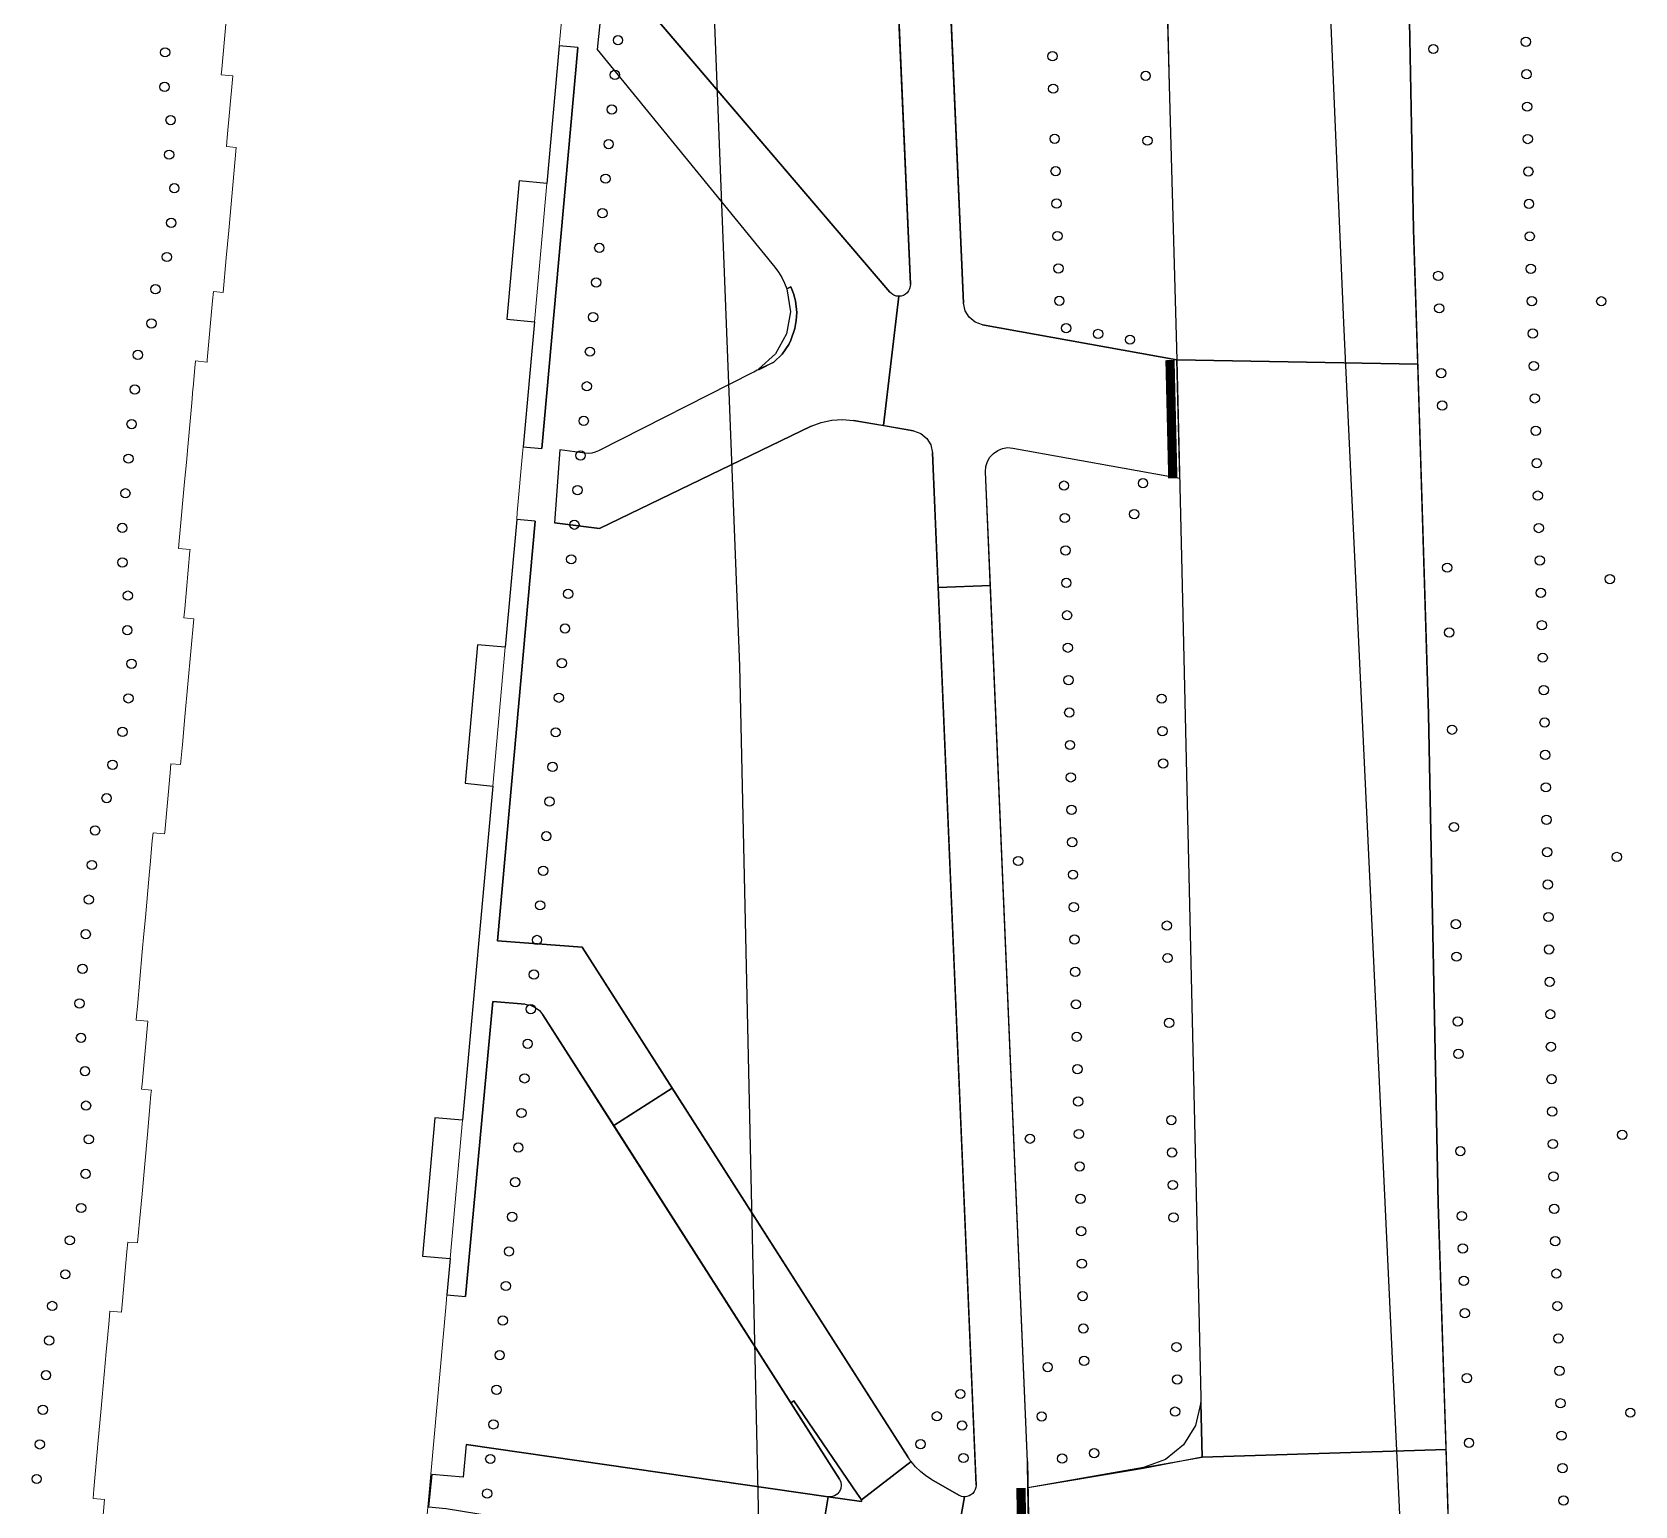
# Model space of a CAD drawing. Header units: metres. Extents: x 376 to 894, y 14078 to 15017.
# Drawn here: x 702.8 to 772, y 14816 to 14879.6 of the extents above; entities that cross this region are included whole.
import ezdxf

# ---------------------------------------------------------------- set-up
doc = ezdxf.new("R2010")
doc.units = ezdxf.units.M
for name, color, linetype in [('BUILDING', 7, 'Continuous'), ('CURB', 7, 'Continuous'), ('ELECTR_CABLE_COMM', 7, 'Continuous'), ('ROAD', 7, 'Continuous'), ('SIDEWALK_PATH', 7, 'Continuous')]:
    doc.layers.add(name, color=color, linetype=linetype)

# ---------------------------------------------------------------- blocks, each defined once
blk = doc.blocks.new('СНЕЖНОЯГОДНИК_ДОРЕНБОЗА')
blk.add_circle((0, 0), 0.2)
blk = doc.blocks.new('СПИРЕЯ_GREFSHEIM')
blk.add_circle((0, 0), 0.2)
blk = doc.blocks.new('КИЗИЛЬНИК_БЛЕСТЯЩИЙ')
blk.add_circle((0, 0), 0.2)
blk = doc.blocks.new('ЛИПА_МЕЛКОЛИСТНАЯ')
blk.add_circle((0, 0), 0.2)

msp = doc.modelspace()

# ---------------------------------------------------------------- linework, layer by layer
at = {"layer": 'BUILDING', "color": 251, "linetype": 'Continuous', "lineweight": 9, "flags": 128}
for points in [[(725.844, 14881.825), (725.62, 14879.326), (725.593, 14879.028), (725.059, 14873.095), (724.535, 14867.273), (724.522, 14867.119), (724.037, 14861.727), (724.01, 14861.429), (723.781, 14858.883), (723.754, 14858.584), (723.257, 14853.065), (722.718, 14847.073), (721.421, 14832.649), (720.883, 14826.673), (720.877, 14826.605), (720.743, 14825.114), (720.707, 14824.716), (720.046, 14817.361), (719.561, 14811.97)], [(705.745, 14813.753), (705.972, 14816.277), (705.474, 14816.322), (705.509, 14816.715), (705.699, 14818.823), (705.808, 14820.04), (705.867, 14820.696), (706.043, 14822.646), (706.096, 14823.244), (706.166, 14824.014), (706.201, 14824.402), (706.699, 14824.357), (706.935, 14826.987), (706.971, 14827.385), (707.393, 14827.348), (707.477, 14828.275), (707.584, 14829.471), (707.815, 14832.032), (707.922, 14833.227), (707.971, 14833.769), (707.987, 14833.95), (707.565, 14833.988), (707.584, 14834.205), (707.829, 14836.919), (707.331, 14836.964), (707.348, 14837.161), (707.384, 14837.559), (707.597, 14839.923), (707.666, 14840.696), (707.729, 14841.397), (707.895, 14843.233), (707.948, 14843.831), (707.965, 14844.02), (708.029, 14844.729), (708.059, 14845.059), (708.557, 14845.014), (708.563, 14845.082), (708.793, 14847.64), (708.829, 14848.039), (709.251, 14848.001), (709.329, 14848.873), (709.437, 14850.068), (709.817, 14854.294), (709.395, 14854.332), (709.431, 14854.73), (709.655, 14857.224), (709.661, 14857.287), (709.163, 14857.332), (709.193, 14857.668), (709.421, 14860.207), (709.497, 14861.049), (709.557, 14861.716), (709.728, 14863.619), (709.782, 14864.217), (709.788, 14864.288), (709.864, 14865.129), (709.891, 14865.428), (710.389, 14865.383), (710.398, 14865.483), (710.627, 14868.028), (710.663, 14868.427), (711.085, 14868.389), (711.219, 14869.882), (711.326, 14871.064), (711.648, 14874.644), (711.226, 14874.682), (711.261, 14875.081), (711.487, 14877.585), (711.5, 14877.734), (711.002, 14877.779), (711.025, 14878.029), (711.257, 14880.617)]]:
    msp.add_lwpolyline(points, dxfattribs=at)
at = {"layer": 'CURB', "color": 18, "true_color": 0x000000}
for p, q in [((740.744, 14868.742), (739.892, 14888.439)), ((751.667, 14887.6), (751.907, 14877.328)), ((742.255, 14885.87), (743.031, 14867.929)), ((728.304, 14881.934), (739.864, 14868.396)), ((727.22, 14878.881), (734.888, 14869.484)), ((751.907, 14877.328), (752.248, 14865.473)), ((743.852, 14866.988), (752.248, 14865.473)), ((752.248, 14865.473), (752.464, 14856.352)), ((733.92, 14864.911), (727.279, 14861.546)), ((736.465, 14862.606), (727.329, 14858.192)), ((740.874, 14862.411), (738.283, 14862.861)), ((726.7, 14861.446), (725.621, 14861.585)), ((745.165, 14861.67), (752.369, 14860.37)), ((743.582, 14816.912), (741.702, 14861.468)), ((745.792, 14817.921), (743.989, 14860.644)), ((727.329, 14858.192), (725.383, 14858.438)), ((752.464, 14856.352), (753.279, 14820.678)), ((722.921, 14840.397), (726.585, 14840.118)), ((726.585, 14840.118), (740.63, 14818.121)), ((722.721, 14837.768), (721.54, 14825.042)), ((724.12, 14837.661), (722.721, 14837.768)), ((737.686, 14817.158), (724.887, 14837.202)), ((721.576, 14818.645), (737.193, 14816.394)), ((750.801, 14817.655), (745.814, 14816.775)), ((741.655, 14817.14), (742.832, 14816.458))]:
    msp.add_line(p, q, dxfattribs=at)
for points in [[(761.968, 14894.878), (762.09, 14890.58), (762.462, 14871.102)], [(726.39, 14878.956), (724.833, 14861.656)], [(762.462, 14871.102), (763.107, 14850.173), (763.521, 14829.048), (764.19, 14808.114), (764.26, 14805.461)], [(724.551, 14858.513), (722.921, 14840.397)], [(745.792, 14817.921), (745.931, 14810.838)]]:
    msp.add_lwpolyline(points, dxfattribs=at)
at = {"layer": 'CURB', "color": 18, "ltscale": 0.025, "true_color": 0x000000, "const_width": 0.4, "flags": 128}
for points in [[(751.948, 14865.466), (752.069, 14860.363)], [(745.514, 14816.77), (745.614, 14811.71)]]:
    msp.add_lwpolyline(points, dxfattribs=at)
at = {"layer": 'ELECTR_CABLE_COMM'}
for points in [[(755.921, 14949.49), (759.44, 14867.08), (765.01, 14748.56), (731.808, 14746.131)], [(708.6, 14921.767), (730.624, 14922.807), (733.374, 14852.271)], [(733.374, 14852.271), (735.168, 14771.176), (715.915, 14766.891)]]:
    msp.add_lwpolyline(points, dxfattribs=at)
at = {"layer": 'ROAD'}
for points in [[(762.09, 14890.58), (761.968, 14894.878), (759.657, 14897.19), (759.534, 14897.339), (759.443, 14897.508), (759.385, 14897.691), (759.364, 14897.884), (759.305, 14904.289), (759.337, 14904.547), (759.432, 14904.785), (759.584, 14904.99), (759.787, 14905.153), (761.734, 14906.334), (761.552, 14914.823), (751.097, 14914.599), (751.293, 14904.22), (751.451, 14897.212), (751.667, 14887.6), (751.907, 14877.328), (752.248, 14865.482), (762.641, 14865.293), (762.462, 14871.102)], [(763.107, 14850.173), (762.641, 14865.293), (752.248, 14865.482), (752.464, 14856.352), (753.279, 14820.678), (753.28, 14820.626), (753.28, 14820.573), (753.279, 14820.52), (753.277, 14820.468), (753.338, 14818.103), (763.86, 14818.428), (763.521, 14829.048)], [(753.285, 14820.467), (753.056, 14819.472), (752.532, 14818.628), (751.761, 14818.001), (750.801, 14817.655), (753.338, 14818.103)]]:
    msp.add_lwpolyline(points, close=True, dxfattribs=at)
msp.add_lwpolyline([(764.19, 14808.114), (763.86, 14818.428), (753.338, 14818.103), (750.808, 14817.619), (745.814, 14816.775), (745.914, 14811.716)], dxfattribs=at)
at = {"layer": 'SIDEWALK_PATH'}
for points in [[(740.088, 14883.904), (740.744, 14868.742), (740.738, 14868.641), (740.712, 14868.544), (740.668, 14868.454), (740.605, 14868.375), (740.528, 14868.309), (740.441, 14868.261), (740.345, 14868.231), (740.244, 14868.22), (739.578, 14862.636), (740.874, 14862.411), (741.196, 14862.296), (741.454, 14862.086), (741.629, 14861.803), (741.702, 14861.468), (741.948, 14855.643), (744.196, 14855.738), (743.989, 14860.644), (744.005, 14860.868), (744.069, 14861.081), (744.179, 14861.274), (744.331, 14861.44), (744.516, 14861.568), (744.722, 14861.65), (744.941, 14861.685), (745.165, 14861.67), (752.369, 14860.37), (752.248, 14865.473), (743.852, 14866.988), (743.533, 14867.104), (743.277, 14867.314), (743.103, 14867.596), (743.031, 14867.929), (742.336, 14884.002)], [(727.549, 14881.973), (727.22, 14878.881), (734.888, 14869.484), (735.051, 14869.265), (735.192, 14869.033), (735.312, 14868.79), (735.41, 14868.536), (735.589, 14868.625), (735.7, 14868.339), (735.782, 14868.026), (735.837, 14867.527), (735.821, 14867.176), (735.759, 14866.823), (735.586, 14866.321), (735.497, 14866.142), (735.211, 14865.718), (734.849, 14865.382), (734.203, 14865.046), (734.125, 14865.025), (734.058, 14864.985), (733.989, 14864.947), (733.92, 14864.911), (727.279, 14861.546), (727.141, 14861.489), (726.997, 14861.453), (726.849, 14861.438), (726.7, 14861.446), (725.621, 14861.585), (725.383, 14858.438), (727.329, 14858.192), (736.465, 14862.606), (736.9, 14862.776), (737.354, 14862.876), (737.817, 14862.905), (738.283, 14862.861), (739.578, 14862.636), (740.244, 14868.22), (740.136, 14868.232), (740.035, 14868.266), (739.943, 14868.321), (739.864, 14868.396), (728.304, 14881.934)]]:
    msp.add_lwpolyline(points, dxfattribs=at)
for points in [[(726.39, 14878.956), (725.593, 14879.028), (725.059, 14873.095), (723.864, 14873.203), (723.328, 14867.226), (724.522, 14867.119), (724.037, 14861.727), (724.833, 14861.656)], [(735.821, 14867.176), (735.837, 14867.527), (735.782, 14868.026), (735.7, 14868.339), (735.589, 14868.625), (735.41, 14868.536), (735.564, 14867.55), (735.394, 14866.593), (734.928, 14865.74), (734.192, 14865.067), (734.849, 14865.382), (735.211, 14865.718), (735.497, 14866.142), (735.586, 14866.321), (735.759, 14866.823)], [(726.585, 14840.118), (722.921, 14840.397), (724.551, 14858.513), (723.754, 14858.584), (723.257, 14853.065), (722.062, 14853.172), (721.526, 14847.196), (722.718, 14847.073), (721.422, 14832.649), (720.226, 14832.756), (719.69, 14826.78), (720.885, 14826.673), (720.743, 14825.114), (721.54, 14825.042), (722.721, 14837.768), (724.12, 14837.661), (724.349, 14837.617), (724.558, 14837.522), (724.74, 14837.383), (724.887, 14837.202), (727.94, 14832.422), (730.468, 14834.036)], [(744.196, 14855.738), (741.948, 14855.643), (743.544, 14817.826), (743.583, 14816.891), (743.573, 14816.793), (743.545, 14816.699), (743.499, 14816.613), (743.436, 14816.537), (743.36, 14816.475), (743.274, 14816.429), (743.181, 14816.4), (743.083, 14816.391), (742.226, 14811.653), (742.868, 14811.536), (743.188, 14811.42), (743.444, 14811.21), (743.618, 14810.927), (743.69, 14810.595), (744.2, 14798.628), (746.448, 14798.738), (745.914, 14811.716), (745.814, 14816.775), (745.792, 14817.921)], [(730.468, 14834.036), (727.94, 14832.422), (735.586, 14820.446), (735.715, 14820.528), (738.434, 14816.546), (738.632, 14816.257), (740.78, 14817.908), (740.741, 14817.96), (740.703, 14818.013), (740.666, 14818.067), (740.63, 14818.121)], [(738.434, 14816.546), (735.715, 14820.528), (735.586, 14820.446), (737.686, 14817.158), (737.745, 14817.027), (737.764, 14816.888), (737.744, 14816.748), (737.684, 14816.618), (737.59, 14816.51), (737.471, 14816.434), (737.336, 14816.394), (737.193, 14816.394), (738.63, 14816.187), (738.632, 14816.257)], [(737.193, 14816.394), (721.576, 14818.645), (721.449, 14817.235), (720.091, 14817.357), (719.954, 14815.96), (720.716, 14815.885), (736.683, 14813.275)], [(743.083, 14816.391), (743.017, 14816.395), (742.953, 14816.408), (742.891, 14816.429), (742.832, 14816.458), (741.655, 14817.14), (741.409, 14817.299), (741.18, 14817.481), (740.97, 14817.684), (740.78, 14817.908), (738.632, 14816.257), (738.63, 14816.187), (737.193, 14816.394), (736.683, 14813.275), (737.65, 14813.117), (738.799, 14812.929), (737.871, 14812.225), (739.577, 14810.065), (741.352, 14811.467), (741.532, 14811.58), (741.73, 14811.652), (741.938, 14811.682), (742.15, 14811.666), (742.226, 14811.653)]]:
    msp.add_lwpolyline(points, close=True, dxfattribs=at)

# ---------------------------------------------------------------- block references
at = {"layer": 'BUSH'}
for name, p in [('СНЕЖНОЯГОДНИК_ДОРЕНБОЗА', (728.125, 14879.274)), ('СНЕЖНОЯГОДНИК_ДОРЕНБОЗА', (708.58, 14878.752)), ('СНЕЖНОЯГОДНИК_ДОРЕНБОЗА', (746.877, 14878.584)), ('СПИРЕЯ_GREFSHEIM', (763.313, 14878.897)), ('СПИРЕЯ_GREFSHEIM', (767.308, 14879.208)), ('СНЕЖНОЯГОДНИК_ДОРЕНБОЗА', (708.557, 14877.259)), ('СНЕЖНОЯГОДНИК_ДОРЕНБОЗА', (727.991, 14877.78)), ('СНЕЖНОЯГОДНИК_ДОРЕНБОЗА', (750.897, 14877.739)), ('КИЗИЛЬНИК_БЛЕСТЯЩИЙ', (767.335, 14877.808)), ('КИЗИЛЬНИК_БЛЕСТЯЩИЙ', (746.909, 14877.184)), ('СНЕЖНОЯГОДНИК_ДОРЕНБОЗА', (708.819, 14875.828)), ('СНЕЖНОЯГОДНИК_ДОРЕНБОЗА', (727.856, 14876.286)), ('СНЕЖНОЯГОДНИК_ДОРЕНБОЗА', (767.362, 14876.408)), ('СНЕЖНОЯГОДНИК_ДОРЕНБОЗА', (727.722, 14874.792)), ('СПИРЕЯ_GREFSHEIM', (746.971, 14875.022)), ('СПИРЕЯ_GREFSHEIM', (750.976, 14874.94)), ('СПИРЕЯ_GREFSHEIM', (767.388, 14875.009)), ('СНЕЖНОЯГОДНИК_ДОРЕНБОЗА', (708.753, 14874.334)), ('СНЕЖНОЯГОДНИК_ДОРЕНБОЗА', (727.588, 14873.298)), ('СНЕЖНОЯГОДНИК_ДОРЕНБОЗА', (747.012, 14873.623)), ('КИЗИЛЬНИК_БЛЕСТЯЩИЙ', (767.415, 14873.609)), ('СНЕЖНОЯГОДНИК_ДОРЕНБОЗА', (708.979, 14872.886)), ('СНЕЖНОЯГОДНИК_ДОРЕНБОЗА', (727.453, 14871.805)), ('КИЗИЛЬНИК_БЛЕСТЯЩИЙ', (747.052, 14872.223)), ('СНЕЖНОЯГОДНИК_ДОРЕНБОЗА', (767.442, 14872.209)), ('СНЕЖНОЯГОДНИК_ДОРЕНБОЗА', (708.845, 14871.392)), ('СНЕЖНОЯГОДНИК_ДОРЕНБОЗА', (727.319, 14870.311)), ('СПИРЕЯ_GREFSHEIM', (747.092, 14870.824)), ('СПИРЕЯ_GREFSHEIM', (767.473, 14870.809)), ('СНЕЖНОЯГОДНИК_ДОРЕНБОЗА', (708.659, 14869.917)), ('СНЕЖНОЯГОДНИК_ДОРЕНБОЗА', (747.132, 14869.424)), ('СНЕЖНОЯГОДНИК_ДОРЕНБОЗА', (763.524, 14869.099)), ('КИЗИЛЬНИК_БЛЕСТЯЩИЙ', (767.517, 14869.41)), ('СНЕЖНОЯГОДНИК_ДОРЕНБОЗА', (708.162, 14868.526)), ('СНЕЖНОЯГОДНИК_ДОРЕНБОЗА', (727.184, 14868.817)), ('КИЗИЛЬНИК_БЛЕСТЯЩИЙ', (747.173, 14868.025)), ('КИЗИЛЬНИК_БЛЕСТЯЩИЙ', (763.567, 14867.7)), ('СНЕЖНОЯГОДНИК_ДОРЕНБОЗА', (767.56, 14868.011)), ('СНЕЖНОЯГОДНИК_ДОРЕНБОЗА', (707.99, 14867.048)), ('СНЕЖНОЯГОДНИК_ДОРЕНБОЗА', (727.05, 14867.323)), ('СПИРЕЯ_GREFSHEIM', (747.467, 14866.844)), ('СНЕЖНОЯГОДНИК_ДОРЕНБОЗА', (748.844, 14866.595)), ('КИЗИЛЬНИК_БЛЕСТЯЩИЙ', (750.222, 14866.347)), ('СПИРЕЯ_GREFSHEIM', (767.603, 14866.611)), ('СНЕЖНОЯГОДНИК_ДОРЕНБОЗА', (707.407, 14865.691)), ('СНЕЖНОЯГОДНИК_ДОРЕНБОЗА', (726.916, 14865.829)), ('СПИРЕЯ_GREFSHEIM', (763.654, 14864.901)), ('КИЗИЛЬНИК_БЛЕСТЯЩИЙ', (767.646, 14865.212)), ('СНЕЖНОЯГОДНИК_ДОРЕНБОЗА', (707.27, 14864.197)), ('СНЕЖНОЯГОДНИК_ДОРЕНБОЗА', (726.781, 14864.335)), ('СНЕЖНОЯГОДНИК_ДОРЕНБОЗА', (763.697, 14863.502)), ('СНЕЖНОЯГОДНИК_ДОРЕНБОЗА', (767.689, 14863.813)), ('СНЕЖНОЯГОДНИК_ДОРЕНБОЗА', (707.136, 14862.703)), ('СНЕЖНОЯГОДНИК_ДОРЕНБОЗА', (726.647, 14862.841)), ('СПИРЕЯ_GREFSHEIM', (767.732, 14862.413)), ('СНЕЖНОЯГОДНИК_ДОРЕНБОЗА', (726.512, 14861.347)), ('СНЕЖНОЯГОДНИК_ДОРЕНБОЗА', (707.001, 14861.209)), ('КИЗИЛЬНИК_БЛЕСТЯЩИЙ', (767.775, 14861.014)), ('КИЗИЛЬНИК_БЛЕСТЯЩИЙ', (747.375, 14860.046)), ('СНЕЖНОЯГОДНИК_ДОРЕНБОЗА', (750.782, 14860.149)), ('СНЕЖНОЯГОДНИК_ДОРЕНБОЗА', (706.867, 14859.715)), ('СНЕЖНОЯГОДНИК_ДОРЕНБОЗА', (726.378, 14859.853)), ('СНЕЖНОЯГОДНИК_ДОРЕНБОЗА', (767.819, 14859.615)), ('СПИРЕЯ_GREFSHEIM', (747.408, 14858.647)), ('СНЕЖНОЯГОДНИК_ДОРЕНБОЗА', (706.733, 14858.221)), ('СНЕЖНОЯГОДНИК_ДОРЕНБОЗА', (726.244, 14858.359)), ('СПИРЕЯ_GREFSHEIM', (767.862, 14858.215)), ('СНЕЖНОЯГОДНИК_ДОРЕНБОЗА', (747.441, 14857.247)), ('СНЕЖНОЯГОДНИК_ДОРЕНБОЗА', (706.739, 14856.731)), ('СНЕЖНОЯГОДНИК_ДОРЕНБОЗА', (726.109, 14856.865)), ('КИЗИЛЬНИК_БЛЕСТЯЩИЙ', (763.913, 14856.505)), ('КИЗИЛЬНИК_БЛЕСТЯЩИЙ', (767.905, 14856.816)), ('КИЗИЛЬНИК_БЛЕСТЯЩИЙ', (747.474, 14855.847)), ('СНЕЖНОЯГОДНИК_ДОРЕНБОЗА', (706.972, 14855.297)), ('СНЕЖНОЯГОДНИК_ДОРЕНБОЗА', (725.975, 14855.371)), ('СНЕЖНОЯГОДНИК_ДОРЕНБОЗА', (767.948, 14855.417)), ('СПИРЕЯ_GREFSHEIM', (747.506, 14854.448)), ('СНЕЖНОЯГОДНИК_ДОРЕНБОЗА', (706.952, 14853.804)), ('СНЕЖНОЯГОДНИК_ДОРЕНБОЗА', (725.84, 14853.877)), ('СПИРЕЯ_GREFSHEIM', (763.999, 14853.706)), ('СПИРЕЯ_GREFSHEIM', (767.991, 14854.017)), ('СНЕЖНОЯГОДНИК_ДОРЕНБОЗА', (747.538, 14853.048)), ('СНЕЖНОЯГОДНИК_ДОРЕНБОЗА', (707.133, 14852.355)), ('СНЕЖНОЯГОДНИК_ДОРЕНБОЗА', (725.706, 14852.383)), ('КИЗИЛЬНИК_БЛЕСТЯЩИЙ', (768.034, 14852.618)), ('КИЗИЛЬНИК_БЛЕСТЯЩИЙ', (747.57, 14851.649)), ('СНЕЖНОЯГОДНИК_ДОРЕНБОЗА', (768.078, 14851.219)), ('СНЕЖНОЯГОДНИК_ДОРЕНБОЗА', (706.998, 14850.861)), ('СНЕЖНОЯГОДНИК_ДОРЕНБОЗА', (725.572, 14850.889)), ('СПИРЕЯ_GREFSHEIM', (747.602, 14850.249)), ('СПИРЕЯ_GREFSHEIM', (751.59, 14850.848)), ('СПИРЕЯ_GREFSHEIM', (768.115, 14849.819)), ('СНЕЖНОЯГОДНИК_ДОРЕНБОЗА', (706.741, 14849.413)), ('СНЕЖНОЯГОДНИК_ДОРЕНБОЗА', (725.437, 14849.395)), ('СНЕЖНОЯГОДНИК_ДОРЕНБОЗА', (747.634, 14848.849)), ('КИЗИЛЬНИК_БЛЕСТЯЩИЙ', (751.621, 14849.448)), ('СНЕЖНОЯГОДНИК_ДОРЕНБОЗА', (764.121, 14849.508)), ('КИЗИЛЬНИК_БЛЕСТЯЩИЙ', (768.143, 14848.42)), ('СНЕЖНОЯГОДНИК_ДОРЕНБОЗА', (706.315, 14847.995)), ('СНЕЖНОЯГОДНИК_ДОРЕНБОЗА', (725.303, 14847.901)), ('КИЗИЛЬНИК_БЛЕСТЯЩИЙ', (747.666, 14847.45)), ('СНЕЖНОЯГОДНИК_ДОРЕНБОЗА', (751.653, 14848.048)), ('СНЕЖНОЯГОДНИК_ДОРЕНБОЗА', (768.17, 14847.02)), ('СНЕЖНОЯГОДНИК_ДОРЕНБОЗА', (706.057, 14846.552)), ('СНЕЖНОЯГОДНИК_ДОРЕНБОЗА', (725.169, 14846.407)), ('СПИРЕЯ_GREFSHEIM', (747.698, 14846.05)), ('СПИРЕЯ_GREFSHEIM', (768.197, 14845.62)), ('СНЕЖНОЯГОДНИК_ДОРЕНБОЗА', (705.558, 14845.16)), ('СНЕЖНОЯГОДНИК_ДОРЕНБОЗА', (725.034, 14844.913)), ('КИЗИЛЬНИК_БЛЕСТЯЩИЙ', (764.203, 14845.309)), ('СНЕЖНОЯГОДНИК_ДОРЕНБОЗА', (747.73, 14844.65)), ('КИЗИЛЬНИК_БЛЕСТЯЩИЙ', (768.225, 14844.22)), ('СНЕЖНОЯГОДНИК_ДОРЕНБОЗА', (705.423, 14843.666)), ('СНЕЖНОЯГОДНИК_ДОРЕНБОЗА', (724.9, 14843.419)), ('КИЗИЛЬНИК_БЛЕСТЯЩИЙ', (747.762, 14843.251)), ('СНЕЖНОЯГОДНИК_ДОРЕНБОЗА', (768.252, 14842.821)), ('СНЕЖНОЯГОДНИК_ДОРЕНБОЗА', (705.289, 14842.172)), ('СНЕЖНОЯГОДНИК_ДОРЕНБОЗА', (724.765, 14841.925)), ('СПИРЕЯ_GREFSHEIM', (747.794, 14841.851)), ('СПИРЕЯ_GREFSHEIM', (768.28, 14841.421)), ('СНЕЖНОЯГОДНИК_ДОРЕНБОЗА', (705.155, 14840.678)), ('СПИРЕЯ_GREFSHEIM', (751.813, 14841.05)), ('СПИРЕЯ_GREFSHEIM', (764.285, 14841.11)), ('СНЕЖНОЯГОДНИК_ДОРЕНБОЗА', (724.631, 14840.431)), ('СНЕЖНОЯГОДНИК_ДОРЕНБОЗА', (747.826, 14840.451)), ('КИЗИЛЬНИК_БЛЕСТЯЩИЙ', (768.307, 14840.021)), ('СНЕЖНОЯГОДНИК_ДОРЕНБОЗА', (705.02, 14839.184)), ('КИЗИЛЬНИК_БЛЕСТЯЩИЙ', (751.845, 14839.651)), ('СНЕЖНОЯГОДНИК_ДОРЕНБОЗА', (764.312, 14839.71)), ('СНЕЖНОЯГОДНИК_ДОРЕНБОЗА', (724.497, 14838.937)), ('КИЗИЛЬНИК_БЛЕСТЯЩИЙ', (747.858, 14839.052)), ('СНЕЖНОЯГОДНИК_ДОРЕНБОЗА', (768.335, 14838.621)), ('СНЕЖНОЯГОДНИК_ДОРЕНБОЗА', (704.886, 14837.69)), ('СНЕЖНОЯГОДНИК_ДОРЕНБОЗА', (724.362, 14837.443)), ('СПИРЕЯ_GREFSHEIM', (747.89, 14837.652)), ('СПИРЕЯ_GREFSHEIM', (768.362, 14837.222)), ('СНЕЖНОЯГОДНИК_ДОРЕНБОЗА', (751.909, 14836.851)), ('КИЗИЛЬНИК_БЛЕСТЯЩИЙ', (764.367, 14836.911)), ('СНЕЖНОЯГОДНИК_ДОРЕНБОЗА', (704.949, 14836.205)), ('СНЕЖНОЯГОДНИК_ДОРЕНБОЗА', (724.228, 14835.949)), ('СНЕЖНОЯГОДНИК_ДОРЕНБОЗА', (747.922, 14836.253)), ('КИЗИЛЬНИК_БЛЕСТЯЩИЙ', (768.389, 14835.822)), ('СПИРЕЯ_GREFSHEIM', (764.395, 14835.511)), ('СНЕЖНОЯГОДНИК_ДОРЕНБОЗА', (705.125, 14834.766)), ('СНЕЖНОЯГОДНИК_ДОРЕНБОЗА', (724.093, 14834.455)), ('КИЗИЛЬНИК_БЛЕСТЯЩИЙ', (747.954, 14834.853)), ('СНЕЖНОЯГОДНИК_ДОРЕНБОЗА', (768.417, 14834.422)), ('СНЕЖНОЯГОДНИК_ДОРЕНБОЗА', (705.169, 14833.279)), ('СНЕЖНОЯГОДНИК_ДОРЕНБОЗА', (723.959, 14832.961)), ('СПИРЕЯ_GREFSHEIM', (747.986, 14833.453)), ('СПИРЕЯ_GREFSHEIM', (768.444, 14833.023)), ('СПИРЕЯ_GREFSHEIM', (752.005, 14832.652)), ('СНЕЖНОЯГОДНИК_ДОРЕНБОЗА', (705.286, 14831.824)), ('СНЕЖНОЯГОДНИК_ДОРЕНБОЗА', (748.018, 14832.054)), ('КИЗИЛЬНИК_БЛЕСТЯЩИЙ', (768.472, 14831.623)), ('СНЕЖНОЯГОДНИК_ДОРЕНБОЗА', (723.825, 14831.467)), ('КИЗИЛЬНИК_БЛЕСТЯЩИЙ', (752.037, 14831.253)), ('СНЕЖНОЯГОДНИК_ДОРЕНБОЗА', (764.477, 14831.312)), ('СНЕЖНОЯГОДНИК_ДОРЕНБОЗА', (705.151, 14830.33)), ('КИЗИЛЬНИК_БЛЕСТЯЩИЙ', (748.05, 14830.654)), ('СНЕЖНОЯГОДНИК_ДОРЕНБОЗА', (768.499, 14830.223)), ('СНЕЖНОЯГОДНИК_ДОРЕНБОЗА', (723.69, 14829.973)), ('СНЕЖНОЯГОДНИК_ДОРЕНБОЗА', (752.069, 14829.853)), ('СНЕЖНОЯГОДНИК_ДОРЕНБОЗА', (704.955, 14828.859)), ('СПИРЕЯ_GREFSHEIM', (748.082, 14829.254)), ('СПИРЕЯ_GREFSHEIM', (768.531, 14828.823)), ('СНЕЖНОЯГОДНИК_ДОРЕНБОЗА', (723.556, 14828.479)), ('СПИРЕЯ_GREFSHEIM', (752.101, 14828.453)), ('КИЗИЛЬНИК_БЛЕСТЯЩИЙ', (764.539, 14828.512)), ('СНЕЖНОЯГОДНИК_ДОРЕНБОЗА', (704.468, 14827.464)), ('СНЕЖНОЯГОДНИК_ДОРЕНБОЗА', (748.114, 14827.855)), ('КИЗИЛЬНИК_БЛЕСТЯЩИЙ', (768.575, 14827.424)), ('СНЕЖНОЯГОДНИК_ДОРЕНБОЗА', (723.421, 14826.985)), ('СПИРЕЯ_GREFSHEIM', (764.583, 14827.113)), ('КИЗИЛЬНИК_БЛЕСТЯЩИЙ', (748.146, 14826.455)), ('СНЕЖНОЯГОДНИК_ДОРЕНБОЗА', (768.62, 14826.025)), ('СНЕЖНОЯГОДНИК_ДОРЕНБОЗА', (704.276, 14825.995)), ('СНЕЖНОЯГОДНИК_ДОРЕНБОЗА', (723.287, 14825.492)), ('СНЕЖНОЯГОДНИК_ДОРЕНБОЗА', (764.628, 14825.714)), ('СНЕЖНОЯГОДНИК_ДОРЕНБОЗА', (703.711, 14824.629)), ('СПИРЕЯ_GREFSHEIM', (748.178, 14825.055)), ('СПИРЕЯ_GREFSHEIM', (768.665, 14824.626)), ('СНЕЖНОЯГОДНИК_ДОРЕНБОЗА', (723.153, 14823.998)), ('КИЗИЛЬНИК_БЛЕСТЯЩИЙ', (764.673, 14824.314)), ('СНЕЖНОЯГОДНИК_ДОРЕНБОЗА', (748.21, 14823.656)), ('СНЕЖНОЯГОДНИК_ДОРЕНБОЗА', (703.577, 14823.135)), ('КИЗИЛЬНИК_БЛЕСТЯЩИЙ', (752.229, 14822.855)), ('КИЗИЛЬНИК_БЛЕСТЯЩИЙ', (768.71, 14823.226)), ('СНЕЖНОЯГОДНИК_ДОРЕНБОЗА', (723.018, 14822.504)), ('СПИРЕЯ_GREFSHEIM', (746.669, 14821.991)), ('КИЗИЛЬНИК_БЛЕСТЯЩИЙ', (748.242, 14822.256)), ('СНЕЖНОЯГОДНИК_ДОРЕНБОЗА', (703.442, 14821.641)), ('СНЕЖНОЯГОДНИК_ДОРЕНБОЗА', (752.261, 14821.455)), ('СПИРЕЯ_GREFSHEIM', (764.762, 14821.516)), ('СНЕЖНОЯГОДНИК_ДОРЕНБОЗА', (768.754, 14821.827)), ('СНЕЖНОЯГОДНИК_ДОРЕНБОЗА', (722.884, 14821.01)), ('КИЗИЛЬНИК_БЛЕСТЯЩИЙ', (742.898, 14820.829)), ('СНЕЖНОЯГОДНИК_ДОРЕНБОЗА', (703.308, 14820.147)), ('СПИРЕЯ_GREFSHEIM', (741.89, 14819.866)), ('СПИРЕЯ_GREFSHEIM', (752.167, 14820.068)), ('СПИРЕЯ_GREFSHEIM', (768.799, 14820.428)), ('СНЕЖНОЯГОДНИК_ДОРЕНБОЗА', (722.75, 14819.516)), ('СНЕЖНОЯГОДНИК_ДОРЕНБОЗА', (742.974, 14819.465)), ('СНЕЖНОЯГОДНИК_ДОРЕНБОЗА', (703.173, 14818.653)), ('СНЕЖНОЯГОДНИК_ДОРЕНБОЗА', (741.184, 14818.662)), ('СНЕЖНОЯГОДНИК_ДОРЕНБОЗА', (764.852, 14818.717)), ('КИЗИЛЬНИК_БЛЕСТЯЩИЙ', (768.844, 14819.028)), ('СНЕЖНОЯГОДНИК_ДОРЕНБОЗА', (722.615, 14818.022)), ('СПИРЕЯ_GREFSHEIM', (743.033, 14818.066)), ('СНЕЖНОЯГОДНИК_ДОРЕНБОЗА', (747.294, 14818.04)), ('КИЗИЛЬНИК_БЛЕСТЯЩИЙ', (748.675, 14818.273)), ('СНЕЖНОЯГОДНИК_ДОРЕНБОЗА', (703.039, 14817.159)), ('СНЕЖНОЯГОДНИК_ДОРЕНБОЗА', (768.889, 14817.629)), ('СНЕЖНОЯГОДНИК_ДОРЕНБОЗА', (722.481, 14816.528)), ('СПИРЕЯ_GREFSHEIM', (768.933, 14816.23))]:
    msp.add_blockref(name, p, dxfattribs=at)
at = {"layer": 'TREE'}
for p in [(770.561, 14868.005), (750.405, 14858.818), (770.931, 14856.011), (771.229, 14844.015), (745.399, 14843.84), (745.905, 14831.85), (771.464, 14832.017), (746.411, 14819.861), (771.814, 14820.022)]:
    msp.add_blockref('ЛИПА_МЕЛКОЛИСТНАЯ', p, dxfattribs=at)

doc.saveas('drawing.dxf')
